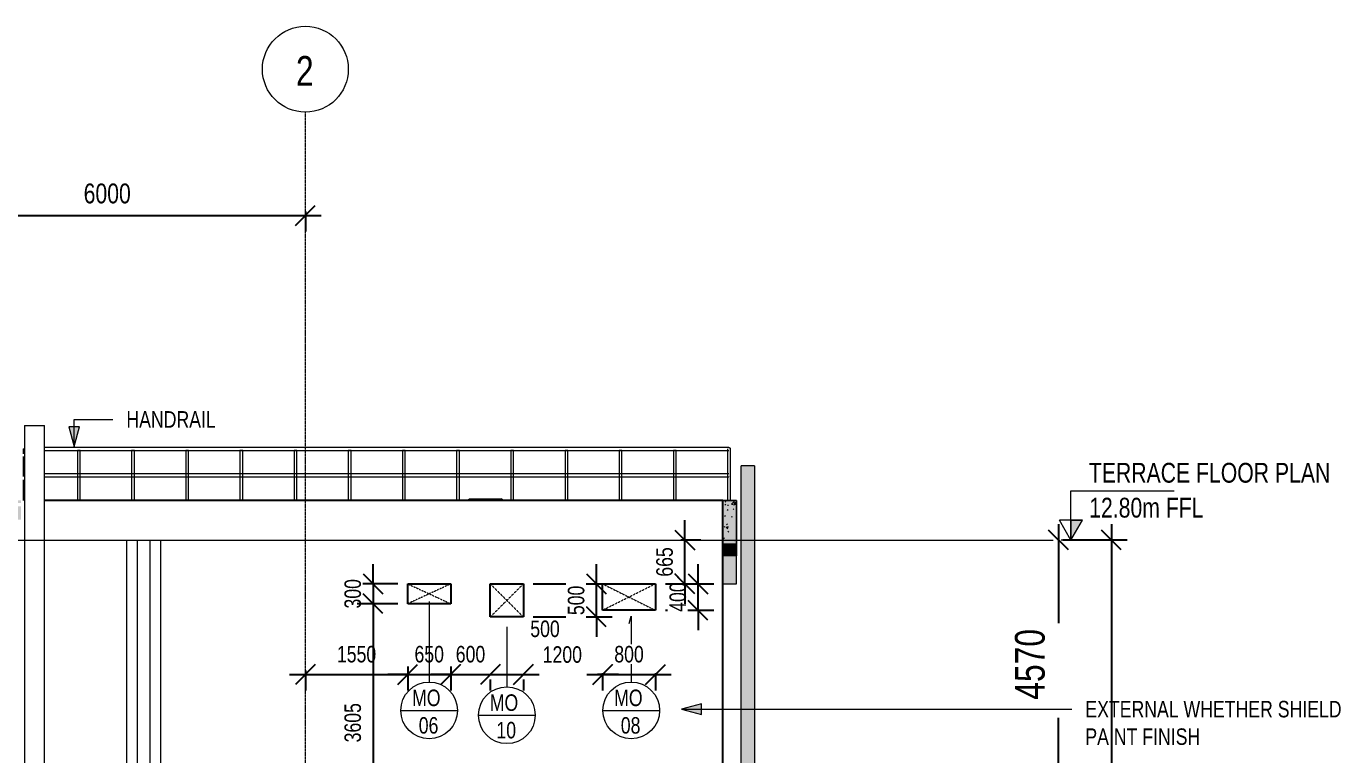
# Model space of a CAD drawing. Header units: millimetres. Extents: x -29259 to 87313, y -139821 to 46728.
# Drawn here: x 4833 to 24733, y -108165 to -97133 of the extents above; entities that cross this region are included whole.
import ezdxf

# ---------------------------------------------------------------- set-up
doc = ezdxf.new("R2010")
doc.units = ezdxf.units.MM
for name, pattern in [('Centre', [31.75, 6.35, -4.7625, 15.875, -4.7625]), ('Dash', [6.35, 3.175, -3.175]), ('Grid Line', [22.225, 12.7, -3.175, 3.175, -3.175])]:
    doc.linetypes.add(name, pattern=pattern)
for name, color, linetype, lineweight in [('A-ANNO-DIMS', 211, 'Continuous', 9), ('A-FLOR', 192, 'Continuous', 9), ('A-FLOR-HRAL', 11, 'Continuous', 9), ('A-FLOR-LEVL', 51, 'Continuous', 9), ('A-GLAZ', 151, 'Continuous', 9), ('A-GLAZ-HDLN', 1, 'Dash', 18), ('A-GLAZ-IDEN', 152, 'Continuous', 9), ('A-WALL', 113, 'Continuous', 18), ('A-WALL-PATT', 111, 'Continuous', 18), ('G-ANNO-TEXT', 231, 'Continuous', 9), ('P-PIPE', 3, 'Continuous', 9), ('S-BEAM', 12, 'Continuous', 9), ('S-COLS', 52, 'Continuous', 18), ('S-GRID', 8, 'Continuous', 9), ('S-GRID-IDEN', 1, 'Continuous', 9)]:
    doc.layers.add(name, color=color, linetype=linetype, lineweight=lineweight)
doc.styles.add('Century Gothic', font='GOTHIC.TTF', dxfattribs={"width": 0.8, "height": 450})
doc.styles.add('Century Gothic_1', font='GOTHIC.TTF', dxfattribs={"width": 0.8, "height": 250})
doc.styles.add('Century Gothic_2', font='GOTHIC.TTF', dxfattribs={"width": 0.8, "height": 300})
doc.dimstyles.new('Diagonal_-_2_5mm_Century_Gothic', dxfattribs={"dimscale": 304.8, "dimtxt": 261.042067, "dimasz": 0.984252, "dimexe": 0.787402, "dimexo": 0.492126, "dimgap": 0.574147, "dimtad": 1, "dimdec": 0, "dimzin": 0, "dimdsep": 46, "dimtxsty": 'Century Gothic_1', "dimblk1": 'OBLIQUE', "dimblk2": 'OBLIQUE', "dimsah": 1, "dimcen": 0.09, "dimdle": 0.787402, "dimazin": 0, "dimtfac": 1, "dimtdec": 4, "dimtix": 1, "dimtmove": 0, "dimatfit": 3, "dimfxl": 1, "dimtvp": 1, "dimtfill": 1, "dimtolj": 1, "dimtzin": 0, "dimarcsym": 2})
doc.dimstyles.new('Diagonal_-_2_5mm_Century_Gothic_2', dxfattribs={"dimscale": 304.8, "dimtxt": 261.042067, "dimasz": 0.984252, "dimexe": 0.787402, "dimexo": 0.492126, "dimgap": 0.574147, "dimtad": 1, "dimdec": 0, "dimzin": 0, "dimdsep": 46, "dimtxsty": 'Century Gothic_1', "dimblk1": 'OBLIQUE', "dimblk2": 'OBLIQUE', "dimsah": 1, "dimcen": 0.09, "dimdle": 0.787402, "dimazin": 0, "dimtfac": 1, "dimtdec": 4, "dimtix": 1, "dimtmove": 2, "dimatfit": 3, "dimfxl": 1, "dimtvp": 1, "dimtfill": 1, "dimtolj": 1, "dimtzin": 0, "dimarcsym": 2})
doc.dimstyles.new('Diagonal_-_3mm_Century_Gothic', dxfattribs={"dimscale": 304.8, "dimtxt": 313.250481, "dimasz": 0.984252, "dimexe": 0.787402, "dimexo": 0.492126, "dimgap": 0.574147, "dimtad": 1, "dimdec": 0, "dimzin": 0, "dimdsep": 46, "dimtxsty": 'Century Gothic_2', "dimblk1": 'OBLIQUE', "dimblk2": 'OBLIQUE', "dimsah": 1, "dimcen": 0.09, "dimdle": 0.787402, "dimazin": 0, "dimtfac": 1, "dimtdec": 4, "dimtix": 1, "dimtmove": 0, "dimatfit": 3, "dimfxl": 1, "dimtvp": 1, "dimtfill": 1, "dimtolj": 1, "dimtzin": 0, "dimarcsym": 2})
doc.dimstyles.new('Diagonal_-_3mm_Century_Gothic_1', dxfattribs={"dimscale": 304.8, "dimtxt": 313.250481, "dimasz": 0.984252, "dimexe": 0.787402, "dimexo": 0.492126, "dimgap": 0.574147, "dimtad": 1, "dimdec": 0, "dimzin": 0, "dimdsep": 46, "dimtxsty": 'Century Gothic', "dimblk1": 'OBLIQUE', "dimblk2": 'OBLIQUE', "dimsah": 1, "dimcen": 0.09, "dimdle": 0.787402, "dimazin": 0, "dimtfac": 1, "dimtdec": 4, "dimtix": 1, "dimtmove": 1, "dimatfit": 3, "dimfxl": 1, "dimtvp": 1, "dimtfill": 1, "dimtolj": 1, "dimtzin": 0, "dimarcsym": 2})
pattern_1 = [(50, (12268.65, 1200), (364.368, -31.878), [38.1, -419.1]), (355, (12268.65, 1200), (-70.486, 382.113), [30.48, -335.28]), (100.451, (12299, 1197.34), (293.885, 350.233), [32.38, -356.18]), (46.184, (12268.65, 1301.6), (542.158, -84.086), [57.15, -628.65]), (96.636, (12313.8, 1294.6), (474.805, 494.855), [48.57, -534.27]), (351.184, (12268.65, 1301.6), (474.81, 494.85), [45.72, -502.92]), (21, (12319.44, 1276.2), (303.2285, -204.5305), [38.1, -419.1]), (326, (12319.44, 1276.2), (123.604, 368.376), [30.48, -335.28]), (71.451, (12344.7, 1259.16), (426.834, 163.843), [32.38, -356.18]), (37.5, (12268.65, 1200), (6.1766, 169.1102), [16.764, -314.452, 16.764, -323.596, -336.55]), (37.5, (12268.65, 1200), (6.1766, 169.1102), [-671.576, 16.764, -319.786]), (7.5, (12268.65, 1200), (133.6389, 200.3615), [16.764, -177.292, 16.764, -306.832, -128.27]), (7.5, (12268.65, 1200), (133.6389, 200.3615), [-517.652, 16.764, -111.506]), (327.5, (12155.36, 1200), (271.1818, -11.4584), [16.764, -110.236, 16.764, -379.476, -525.78]), (327.5, (12155.36, 1200), (271.1818, -11.4584), [-523.24, 16.764, -509.016]), (317.5, (12104.56, 1200), (296.2585, 50.853), [16.764, -148.336, 16.764, -246.38, -373.38]), (317.5, (12104.56, 1200), (296.2585, 50.853), [-428.244, 16.764, -356.616])]

# ---------------------------------------------------------------- blocks, each defined once
blk = doc.blocks.new('Structural Columns 7 - Structural Columns 2-1335564-EAST FACADE')
at = {"layer": 'S-COLS', "color": 250, "lineweight": 9}
for p, q in [((13451, 13400), (13485, 13425)), ((13485, 13425), (13788, 13425)), ((13788, 13425), (13963, 13425)), ((13788, 13425), (13797, 13400)), ((13997, 13400), (13963, 13425))]:
    blk.add_line(p, q, dxfattribs=at)
blk = doc.blocks.new('Roaster Building_ST_RVT2022_detached_rvt-1-EAST FACADE')
at = {"layer": 'A-WALL-PATT'}
h = blk.add_hatch(dxfattribs=at)
h.set_pattern_fill('FP_2', color=9, style=0, pattern_type=2)
h.set_pattern_definition(pattern_1)
h.paths.add_polyline_path([(17318, 12735), (17325, 12735), (17325, 13400), (17318, 13399), (17318, 13301)])
h = blk.add_hatch(dxfattribs=at)
h.set_pattern_fill('FP_2', color=9, style=0, pattern_type=2)
h.set_pattern_definition(pattern_1)
h.paths.add_polyline_path([(17525, 12735), (17525, 13400), (17325, 13400), (17325, 12735)])
at = {"layer": 'A-FLOR', "color": 250}
for p, q in [((17318, 12735), (17525, 12735)), ((17525, 12560), (17318, 12560)), ((17525, 12735), (17525, 12560))]:
    blk.add_line(p, q, dxfattribs=at)
at = {"layer": 'A-WALL', "color": 250, "lineweight": 9}
for p, q in [((17325, 13400), (17318, 13400)), ((17325, 13400), (17525, 13400)), ((17525, 13400), (17525, 12735)), ((17318, 12735), (17325, 12735)), ((17525, 12735), (17325, 12735))]:
    blk.add_line(p, q, dxfattribs=at)
at = {"layer": 'S-BEAM', "color": 250}
for p, q in [((17525, 12560), (17318, 12560)), ((17525, 12135), (17525, 12560)), ((17318, 12135), (17525, 12135))]:
    blk.add_line(p, q, dxfattribs=at)
at = {"layer": 'S-COLS', "color": 250, "lineweight": 9}
blk.add_blockref('Structural Columns 7 - Structural Columns 2-1335564-EAST FACADE', (0, 0), dxfattribs=at)
blk = doc.blocks.new('RHS-Rectangular Hollow Section-Column - 804093-EAST FACADE')
at = {"layer": 'S-COLS', "color": 250, "lineweight": 9}
for p, q in [((6749.2, 14535), (6749.2, -350)), ((6749.2, 14535), (6761.2, 14535)), ((6761.2, 14535), (7037.2, 14535)), ((7037.2, 14535), (7049.2, 14535)), ((7049.2, 0), (7049.2, 14535))]:
    blk.add_line(p, q, dxfattribs=at)
blk = doc.blocks.new('Roaster Building_ST_RVT2022 _SST__rvt-1-EAST FACADE')
at = {"layer": 'A-FLOR', "lineweight": 5}
blk.add_hatch(color=10, dxfattribs=at).paths.add_polyline_path([(17525, 12560), (17525, 12735), (17318, 12735), (17318, 12560)])
at = {"layer": 'A-WALL', "lineweight": 5}
h = blk.add_hatch(color=10, dxfattribs=at)
h.paths.add_polyline_path([(17318, 12735), (17325, 12735), (17325, 13400), (17318, 13399), (17318, 13301)])
h.paths.add_polyline_path([(5545, 13010), (5545, 13310), (5496, 13310), (5496, 13010), (5503, 13010)])
h.paths.add_polyline_path([(5769, 13110), (6696, 13110), (6696, 13310), (5551, 13310), (5551, 13110), (5636, 13110)])
h.paths.add_polyline_path([(5496, 13360), (5545, 13360), (5545, 13400), (5496, 13400), (5496, 13395)])
h.paths.add_polyline_path([(6565, 13360), (6696, 13360), (6696, 13400), (5551, 13400), (5551, 13360), (6034, 13360)])
blk.add_hatch(color=10, dxfattribs=at).paths.add_polyline_path([(17525, 12735), (17525, 13400), (17325, 13400), (17325, 12735)])
at = {"layer": 'S-BEAM', "lineweight": 5}
blk.add_hatch(color=10, dxfattribs=at).paths.add_polyline_path([(17525, 12135), (17525, 12560), (17318, 12560), (17318, 12135)])
at = {"layer": 'A-FLOR', "color": 254, "lineweight": 18}
for p, q in [((17318, 12735), (17525, 12735)), ((17525, 12560), (17318, 12560)), ((17525, 12735), (17525, 12560))]:
    blk.add_line(p, q, dxfattribs=at)
at = {"layer": 'A-WALL', "color": 254}
for p, q in [((17325, 13400), (17318, 13400)), ((17325, 13400), (17525, 13400)), ((17525, 13400), (17525, 12735)), ((17318, 12735), (17325, 12735)), ((17525, 12735), (17325, 12735))]:
    blk.add_line(p, q, dxfattribs=at)
at = {"layer": 'S-BEAM', "color": 254, "lineweight": 18}
for p, q in [((17525, 12560), (17318, 12560)), ((17525, 12135), (17525, 12560)), ((17318, 12135), (17525, 12135))]:
    blk.add_line(p, q, dxfattribs=at)
at = {"layer": 'S-COLS', "color": 250, "lineweight": 9}
blk.add_blockref('RHS-Rectangular Hollow Section-Column - 804093-EAST FACADE', (0, 0), dxfattribs=at)
blk = doc.blocks.new('MECH CUTOUT - MECH WALL CUTOUT SIZE 650X 300-889260-EAST FACADE')
at = {"layer": 'A-GLAZ-HDLN'}
for p, q in [((12550, 12135), (13200, 11835)), ((13200, 12135), (12550, 11835))]:
    blk.add_line(p, q, dxfattribs=at)
blk = doc.blocks.new('Railing - 42_4-V9-EAST FACADE')
at = {"layer": 'A-FLOR-HRAL'}
for p, q in [((7549, 14158), (7549, 13400)), ((7570, 14158), (7549, 14158)), ((7591, 14158), (7570, 14158)), ((7591, 13400), (7591, 14158))]:
    blk.add_line(p, q, dxfattribs=at)
blk = doc.blocks.new('Railing - Dia 42_4mm-V10-EAST FACADE')
at = {"layer": 'A-FLOR-HRAL'}
for p, q in [((17391, 14179), (17391, 13400)), ((17434, 13400), (17434, 14179))]:
    blk.add_line(p, q, dxfattribs=at)
blk = doc.blocks.new('Railing - Dia 42_4mm-V11-EAST FACADE')
at = {"layer": 'A-FLOR-HRAL'}
for p, q in [((6729, 14179), (6729, 14105)), ((6729, 14179), (6749, 14179)), ((6729, 14065), (6729, 13760)), ((6729, 13710), (6729, 13400))]:
    blk.add_line(p, q, dxfattribs=at)
blk = doc.blocks.new('Railing - Railing-906723-EAST FACADE')
at = {"layer": 'A-FLOR-HRAL'}
for p, q in [((17412, 13800), (7049, 13800)), ((7049, 13758), (17412, 13758))]:
    blk.add_line(p, q, dxfattribs=at)
for points, knots in [([(17427, 13794), (17428, 13793), (17428, 13793), (17430, 13791), (17431, 13789), (17432, 13787), (17433, 13783), (17434, 13781), (17434, 13779)], [0.75, 0.75, 0.75, 0.75, 0.7708333, 0.7916667, 0.8333333, 0.875, 0.9166667, 1, 1, 1, 1]), ([(17434, 13779), (17434, 13777), (17433, 13774), (17432, 13771), (17431, 13768), (17430, 13766), (17428, 13765), (17428, 13764), (17427, 13764)], [0, 0, 0, 0, 0.0833333, 0.125, 0.1666667, 0.2083333, 0.2291667, 0.25, 0.25, 0.25, 0.25])]:
    blk.add_open_spline(points, degree=3, knots=knots, dxfattribs=at)
for name, p in [('Railing - Dia 42_4mm-V11-EAST FACADE', (0, 0)), ('Railing - 42_4-V9-EAST FACADE', (0, 0)), ('Railing - 42_4-V9-EAST FACADE', (820, 0)), ('Railing - 42_4-V9-EAST FACADE', (1640, 0)), ('Railing - 42_4-V9-EAST FACADE', (2461, 0)), ('Railing - 42_4-V9-EAST FACADE', (3281, 0)), ('Railing - 42_4-V9-EAST FACADE', (4101, 0)), ('Railing - 42_4-V9-EAST FACADE', (4921, 0)), ('Railing - 42_4-V9-EAST FACADE', (5741, 0)), ('Railing - 42_4-V9-EAST FACADE', (6561, 0)), ('Railing - 42_4-V9-EAST FACADE', (7382, 0)), ('Railing - 42_4-V9-EAST FACADE', (8202, 0)), ('Railing - 42_4-V9-EAST FACADE', (9022, 0)), ('Railing - Dia 42_4mm-V10-EAST FACADE', (0, 0))]:
    blk.add_blockref(name, p)
blk = doc.blocks.new('Top Rail Type - Top Rail_Internal_-907092-EAST FACADE')
at = {"layer": 'A-FLOR-HRAL'}
for p, q in [((17412, 14200), (7049, 14200)), ((7049, 14158), (17412, 14158))]:
    blk.add_line(p, q, dxfattribs=at)
for points, knots in [([(17412, 14200), (17413, 14200), (17414, 14200), (17415, 14200), (17417, 14200), (17418, 14199), (17419, 14199), (17421, 14198), (17422, 14198), (17423, 14197), (17424, 14196), (17426, 14195), (17427, 14194), (17428, 14193), (17430, 14191), (17431, 14189), (17432, 14187), (17433, 14183), (17434, 14181), (17434, 14179)], [0.5, 0.5, 0.5, 0.5, 0.5208333, 0.5416667, 0.5625, 0.5833333, 0.6041667, 0.625, 0.6458333, 0.6666667, 0.6875, 0.7083333, 0.75, 0.7708333, 0.7916667, 0.8333333, 0.875, 0.9166667, 1, 1, 1, 1]), ([(17434, 14179), (17434, 14177), (17433, 14174), (17432, 14171), (17431, 14168), (17430, 14166), (17428, 14165), (17428, 14164), (17427, 14164)], [0, 0, 0, 0, 0.0833333, 0.125, 0.1666667, 0.2083333, 0.2291667, 0.25, 0.25, 0.25, 0.25])]:
    blk.add_open_spline(points, degree=3, knots=knots, dxfattribs=at)
blk = doc.blocks.new('MECH CUTOUT - MECH WALL CUTOUT SIZE 800X 400-1001944-EAST FACADE')
at = {"layer": 'A-GLAZ-HDLN'}
for p, q in [((15500, 12135), (16300, 11735)), ((16300, 12135), (15500, 11735))]:
    blk.add_line(p, q, dxfattribs=at)
blk = doc.blocks.new('MECH CUTOUT - M 010-1002430-EAST FACADE')
at = {"layer": 'A-GLAZ-HDLN'}
for p, q in [((13800, 12135), (14300, 11635)), ((14300, 12135), (13800, 11635))]:
    blk.add_line(p, q, dxfattribs=at)
blk = doc.blocks.new('Grid - M_Grid Head - Circle-24584-EAST FACADE')
at = {"layer": 'S-GRID-IDEN'}
blk.add_circle((0, 19594), 650, dxfattribs=at)
blk = doc.blocks.new('Level - M_Level Head - Circle 3-912024-EAST FACADE')
at = {"layer": 'A-FLOR-LEVL'}
blk.add_hatch(color=256, dxfattribs=at).paths.add_polyline_path([(22590, 300), (22763, 300), (22590, 0)])
for p, q in [((22590, 747), (24152, 747)), ((22590, 300), (22590, 747)), ((22590, 0), (22417, 300)), ((22590, 300), (22417, 300)), ((22590, 0), (22763, 300)), ((22590, 300), (22763, 300)), ((22590, 0), (22590, 300)), ((22590, 300), (22590, 0)), ((22590, 0), (22763, 300)), ((22763, 300), (22590, 300)), ((22590, 0), (22440, 0)), ((22590, 0), (22740, 0))]:
    blk.add_line(p, q, dxfattribs=at)
blk = doc.blocks.new('_Oblique')
at = {"color": 0, "linetype": 'ByBlock', "lineweight": -2}
blk.add_line((-0.5, -0.5), (0.5, 0.5), dxfattribs=at)
blk = doc.blocks.new('*D1186')
at = {"layer": 'A-ANNO-DIMS', "color": 0, "lineweight": -2, "transparency": 16777216}
for p, q in [((2818, -99999), (9298, -99999)), ((3058, -99937), (3058, -100239)), ((9058, -99937), (9058, -100239))]:
    blk.add_line(p, q, dxfattribs=at)
at = {"layer": 'Defpoints', "color": 0, "transparency": 16777216}
for p in [(3058, -99787), (9058, -99787), (9058, -99999)]:
    blk.add_point(p, dxfattribs=at)
at = {"layer": 'A-ANNO-DIMS', "color": 0, "lineweight": -2, "transparency": 16777216, "xscale": 299.9999999999999, "yscale": 299.9999999999999, "zscale": 299.9999999999999, "rotation": 180}
blk.add_blockref('_Oblique', (3058, -99999), dxfattribs=at)
at = {"layer": 'A-ANNO-DIMS', "color": 0, "lineweight": -2, "transparency": 16777216, "xscale": 299.9999999999999, "yscale": 299.9999999999999, "zscale": 299.9999999999999}
blk.add_blockref('_Oblique', (9058, -99999), dxfattribs=at)
at = {"layer": 'A-ANNO-DIMS', "color": 0, "transparency": 16777216, "insert": (6058, -99667), "char_height": 300, "width": 883.07, "attachment_point": 5, "style": 'Century Gothic_2', "bg_fill": 3, "box_fill_scale": 1.1, "bg_fill_color": 256, "bg_fill_true_color": 13158600, "bg_fill_transparency": 0}
blk.add_mtext('\\A1;6000', dxfattribs=at)
blk = doc.blocks.new('*D1187')
at = {"layer": 'A-ANNO-DIMS', "color": 0, "lineweight": -2, "transparency": 16777216}
for p, q in [((20461, -104673), (20461, -106174)), ((20528, -104913), (20701, -104913)), ((20461, -109723), (20461, -107606)), ((20528, -109483), (20701, -109483))]:
    blk.add_line(p, q, dxfattribs=at)
at = {"layer": 'Defpoints', "color": 0, "transparency": 16777216}
for p in [(20378, -104913), (20378, -109483), (20461, -109483)]:
    blk.add_point(p, dxfattribs=at)
at = {"layer": 'A-ANNO-DIMS', "color": 0, "lineweight": -2, "transparency": 16777216, "xscale": 299.9999999999999, "yscale": 299.9999999999999, "zscale": 299.9999999999999}
for p, rotation in [((20461, -104913), 90), ((20461, -109483), 270)]:
    blk.add_blockref('_Oblique', p, dxfattribs=dict(at, rotation=rotation))
at = {"layer": 'A-ANNO-DIMS', "color": 0, "transparency": 16777216, "insert": (19801, -107332), "char_height": 450, "width": 883.07, "attachment_point": 1, "rotation": 90, "line_spacing_factor": 0.984502, "style": 'Century Gothic', "bg_fill": 3, "box_fill_scale": 1.1, "bg_fill_color": 256, "bg_fill_true_color": 13158600, "bg_fill_transparency": 0}
blk.add_mtext('\\A1;4570', dxfattribs=at)
blk = doc.blocks.new('*D1190')
at = {"layer": 'A-ANNO-DIMS', "color": 0, "lineweight": -2, "transparency": 16777216}
for p, q in [((21261, -104673), (21261, -117953)), ((20528, -104913), (21501, -104913)), ((20528, -117713), (21501, -117713))]:
    blk.add_line(p, q, dxfattribs=at)
at = {"layer": 'Defpoints', "color": 0, "transparency": 16777216}
for p in [(20378, -104913), (20378, -117713), (21261, -117713)]:
    blk.add_point(p, dxfattribs=at)
at = {"layer": 'A-ANNO-DIMS', "color": 0, "lineweight": -2, "transparency": 16777216, "xscale": 299.9999999999999, "yscale": 299.9999999999999, "zscale": 299.9999999999999}
for p, rotation in [((21261, -104913), 90), ((21261, -117713), 270)]:
    blk.add_blockref('_Oblique', p, dxfattribs=dict(at, rotation=rotation))
at = {"layer": 'A-ANNO-DIMS', "color": 0, "transparency": 16777216, "insert": (20928, -111313), "char_height": 300, "width": 1103.84, "attachment_point": 5, "rotation": 90, "style": 'Century Gothic_2', "bg_fill": 3, "box_fill_scale": 1.1, "bg_fill_color": 256, "bg_fill_true_color": 13158600, "bg_fill_transparency": 0}
blk.add_mtext('\\A1;12800', dxfattribs=at)
blk = doc.blocks.new('*D1194')
at = {"layer": 'A-ANNO-DIMS', "color": 0, "lineweight": -2, "transparency": 16777216}
for p, q in [((10608, -106828), (10608, -107191)), ((8818, -106951), (10848, -106951)), ((9058, -106888), (9058, -107191))]:
    blk.add_line(p, q, dxfattribs=at)
at = {"layer": 'Defpoints', "color": 0, "transparency": 16777216}
for p in [(9058, -106738), (10608, -106678), (10608, -106951)]:
    blk.add_point(p, dxfattribs=at)
at = {"layer": 'A-ANNO-DIMS', "color": 0, "lineweight": -2, "transparency": 16777216, "xscale": 299.9999999999999, "yscale": 299.9999999999999, "zscale": 299.9999999999999, "rotation": 180}
blk.add_blockref('_Oblique', (9058, -106951), dxfattribs=at)
at = {"layer": 'A-ANNO-DIMS', "color": 0, "lineweight": -2, "transparency": 16777216, "xscale": 299.9999999999999, "yscale": 299.9999999999999, "zscale": 299.9999999999999}
blk.add_blockref('_Oblique', (10608, -106951), dxfattribs=at)
at = {"layer": 'A-ANNO-DIMS', "color": 0, "transparency": 16777216, "insert": (9833, -106644), "char_height": 250, "width": 735.89, "attachment_point": 5, "style": 'Century Gothic_1', "bg_fill": 3, "box_fill_scale": 1.1, "bg_fill_color": 256, "bg_fill_true_color": 13158600, "bg_fill_transparency": 0}
blk.add_mtext('\\A1;1550', dxfattribs=at)
blk = doc.blocks.new('*D1195')
at = {"layer": 'A-ANNO-DIMS', "color": 0, "lineweight": -2, "transparency": 16777216}
for p, q in [((10608, -106828), (10608, -107191)), ((11258, -106828), (11258, -107191)), ((10608, -106951), (10308, -106951)), ((10608, -106951), (11258, -106951)), ((11258, -106951), (11558, -106951))]:
    blk.add_line(p, q, dxfattribs=at)
at = {"layer": 'Defpoints', "color": 0, "transparency": 16777216}
blk.add_point((11258, -106951), dxfattribs=at)
at = {"layer": 'A-ANNO-DIMS', "color": 0, "lineweight": -2, "transparency": 16777216, "xscale": 299.9999999999999, "yscale": 299.9999999999999, "zscale": 299.9999999999999}
blk.add_blockref('_Oblique', (10608, -106951), dxfattribs=at)
at = {"layer": 'A-ANNO-DIMS', "color": 0, "lineweight": -2, "transparency": 16777216, "xscale": 299.9999999999999, "yscale": 299.9999999999999, "zscale": 299.9999999999999, "rotation": 180}
blk.add_blockref('_Oblique', (11258, -106951), dxfattribs=at)
at = {"layer": 'A-ANNO-DIMS', "color": 0, "transparency": 16777216, "insert": (10933, -106644), "char_height": 250, "width": 551.92, "attachment_point": 5, "style": 'Century Gothic_1', "bg_fill": 3, "box_fill_scale": 1.1, "bg_fill_color": 256, "bg_fill_true_color": 13158600, "bg_fill_transparency": 0}
blk.add_mtext('\\A1;650', dxfattribs=at)
at = {"layer": 'Defpoints', "color": 0, "transparency": 16777216}
for p in [(10608, -106678), (11258, -106678)]:
    blk.add_point(p, dxfattribs=at)
blk = doc.blocks.new('*D1196')
at = {"layer": 'A-ANNO-DIMS', "color": 0, "lineweight": -2, "transparency": 16777216}
for p, q in [((10082, -105578), (10082, -105278)), ((10458, -105578), (9842, -105578)), ((10082, -105578), (10082, -105878)), ((10458, -105878), (9842, -105878)), ((10082, -105878), (10082, -106178))]:
    blk.add_line(p, q, dxfattribs=at)
at = {"layer": 'Defpoints', "color": 0, "transparency": 16777216}
for p in [(10608, -105578), (10082, -105878), (10608, -105878)]:
    blk.add_point(p, dxfattribs=at)
at = {"layer": 'A-ANNO-DIMS', "color": 0, "lineweight": -2, "transparency": 16777216, "xscale": 299.9999999999999, "yscale": 299.9999999999999, "zscale": 299.9999999999999}
for p, rotation in [((10082, -105578), 270), ((10082, -105878), 90)]:
    blk.add_blockref('_Oblique', p, dxfattribs=dict(at, rotation=rotation))
at = {"layer": 'A-ANNO-DIMS', "color": 0, "transparency": 16777216, "insert": (9776, -105728), "char_height": 250, "width": 551.92, "attachment_point": 5, "rotation": 90, "style": 'Century Gothic_1', "bg_fill": 3, "box_fill_scale": 1.1, "bg_fill_color": 256, "bg_fill_true_color": 13158600, "bg_fill_transparency": 0}
blk.add_mtext('\\A1;300', dxfattribs=at)
blk = doc.blocks.new('*D1197')
at = {"layer": 'A-ANNO-DIMS', "color": 0, "lineweight": -2, "transparency": 16777216}
for p, q in [((10082, -105638), (10082, -109723)), ((10458, -105878), (9842, -105878)), ((10144, -109483), (9842, -109483))]:
    blk.add_line(p, q, dxfattribs=at)
at = {"layer": 'Defpoints', "color": 0, "transparency": 16777216}
for p in [(10608, -105878), (10082, -109483), (10294, -109483)]:
    blk.add_point(p, dxfattribs=at)
at = {"layer": 'A-ANNO-DIMS', "color": 0, "lineweight": -2, "transparency": 16777216, "xscale": 299.9999999999999, "yscale": 299.9999999999999, "zscale": 299.9999999999999}
for p, rotation in [((10082, -105878), 90), ((10082, -109483), 270)]:
    blk.add_blockref('_Oblique', p, dxfattribs=dict(at, rotation=rotation))
at = {"layer": 'A-ANNO-DIMS', "color": 0, "transparency": 16777216, "insert": (9776, -107681), "char_height": 250, "width": 735.89, "attachment_point": 5, "rotation": 90, "style": 'Century Gothic_1', "bg_fill": 3, "box_fill_scale": 1.1, "bg_fill_color": 256, "bg_fill_true_color": 13158600, "bg_fill_transparency": 0}
blk.add_mtext('\\A1;3605', dxfattribs=at)
blk = doc.blocks.new('LTTS_A1_WINDOW TAG - LTTS_A1_WINDOW TAG-803410-EAST FACADE')
at = {"layer": 'A-GLAZ-IDEN'}
blk.add_line((15352, 8665), (16212, 8665), dxfattribs=at)
blk.add_circle((15782, 8665), 430, dxfattribs=at)
blk = doc.blocks.new('*D1147')
at = {"layer": 'A-ANNO-DIMS', "color": 0, "lineweight": -2, "transparency": 16777216}
for p, q in [((15003, -105578), (15003, -105278)), ((14508, -105578), (15243, -105578)), ((15003, -105978), (15003, -105578)), ((14508, -105978), (15243, -105978)), ((15003, -105978), (15003, -106278))]:
    blk.add_line(p, q, dxfattribs=at)
at = {"layer": 'Defpoints', "color": 0, "transparency": 16777216}
for p in [(14358, -105578), (15003, -105578), (14358, -105978)]:
    blk.add_point(p, dxfattribs=at)
at = {"layer": 'A-ANNO-DIMS', "color": 0, "lineweight": -2, "transparency": 16777216, "xscale": 299.9999999999999, "yscale": 299.9999999999999, "zscale": 299.9999999999999}
for p, rotation in [((15003, -105578), 270), ((15003, -105978), 90)]:
    blk.add_blockref('_Oblique', p, dxfattribs=dict(at, rotation=rotation))
at = {"layer": 'A-ANNO-DIMS', "color": 0, "transparency": 16777216, "insert": (14697, -105778), "char_height": 250, "width": 551.92, "attachment_point": 5, "rotation": 90, "style": 'Century Gothic_1', "bg_fill": 3, "box_fill_scale": 1.1, "bg_fill_color": 256, "bg_fill_true_color": 13158600, "bg_fill_transparency": 0}
blk.add_mtext('\\A1;400', dxfattribs=at)
blk = doc.blocks.new('*D1148')
at = {"layer": 'A-ANNO-DIMS', "color": 0, "lineweight": -2, "transparency": 16777216}
for p, q in [((14803, -104913), (14803, -104613)), ((14741, -104913), (15043, -104913)), ((14803, -105578), (14803, -104913)), ((14508, -105578), (15043, -105578)), ((14803, -105578), (14803, -105878))]:
    blk.add_line(p, q, dxfattribs=at)
at = {"layer": 'Defpoints', "color": 0, "transparency": 16777216}
blk.add_point((14803, -104913), dxfattribs=at)
at = {"layer": 'A-ANNO-DIMS', "color": 0, "lineweight": -2, "transparency": 16777216, "xscale": 299.9999999999999, "yscale": 299.9999999999999, "zscale": 299.9999999999999}
for p, rotation in [((14803, -104913), 270), ((14803, -105578), 90)]:
    blk.add_blockref('_Oblique', p, dxfattribs=dict(at, rotation=rotation))
at = {"layer": 'A-ANNO-DIMS', "color": 0, "transparency": 16777216, "insert": (14497, -105246), "char_height": 250, "width": 551.92, "attachment_point": 5, "rotation": 90, "style": 'Century Gothic_1', "bg_fill": 3, "box_fill_scale": 1.1, "bg_fill_color": 256, "bg_fill_true_color": 13158600, "bg_fill_transparency": 0}
blk.add_mtext('\\A1;665', dxfattribs=at)
at = {"layer": 'Defpoints', "color": 0, "transparency": 16777216}
for p in [(14591, -104913), (14358, -105578)]:
    blk.add_point(p, dxfattribs=at)
blk = doc.blocks.new('*D1149')
at = {"layer": 'A-ANNO-DIMS', "color": 0, "lineweight": -2, "transparency": 16777216}
for p, q in [((13318, -106951), (14598, -106951)), ((13558, -106928), (13558, -107191)), ((14358, -106928), (14358, -107191))]:
    blk.add_line(p, q, dxfattribs=at)
at = {"layer": 'Defpoints', "color": 0, "transparency": 16777216}
blk.add_point((14358, -106951), dxfattribs=at)
at = {"layer": 'A-ANNO-DIMS', "color": 0, "lineweight": -2, "transparency": 16777216, "xscale": 299.9999999999999, "yscale": 299.9999999999999, "zscale": 299.9999999999999, "rotation": 180}
blk.add_blockref('_Oblique', (13558, -106951), dxfattribs=at)
at = {"layer": 'A-ANNO-DIMS', "color": 0, "lineweight": -2, "transparency": 16777216, "xscale": 299.9999999999999, "yscale": 299.9999999999999, "zscale": 299.9999999999999}
blk.add_blockref('_Oblique', (14358, -106951), dxfattribs=at)
at = {"layer": 'A-ANNO-DIMS', "color": 0, "transparency": 16777216, "insert": (13958, -106644), "char_height": 250, "width": 551.92, "attachment_point": 5, "style": 'Century Gothic_1', "bg_fill": 3, "box_fill_scale": 1.1, "bg_fill_color": 256, "bg_fill_true_color": 13158600, "bg_fill_transparency": 0}
blk.add_mtext('\\A1;800', dxfattribs=at)
at = {"layer": 'Defpoints', "color": 0, "transparency": 16777216}
for p in [(13558, -106778), (14358, -106778)]:
    blk.add_point(p, dxfattribs=at)
blk = doc.blocks.new('*D1150')
at = {"layer": 'A-ANNO-DIMS', "color": 0, "lineweight": -2, "transparency": 16777216}
for p, q in [((11258, -106828), (11258, -107191)), ((11258, -106951), (10958, -106951)), ((11258, -106951), (11858, -106951)), ((11858, -106951), (12158, -106951)), ((11858, -107028), (11858, -107191))]:
    blk.add_line(p, q, dxfattribs=at)
at = {"layer": 'Defpoints', "color": 0, "transparency": 16777216}
blk.add_point((11858, -106951), dxfattribs=at)
at = {"layer": 'A-ANNO-DIMS', "color": 0, "lineweight": -2, "transparency": 16777216, "xscale": 299.9999999999999, "yscale": 299.9999999999999, "zscale": 299.9999999999999}
blk.add_blockref('_Oblique', (11258, -106951), dxfattribs=at)
at = {"layer": 'A-ANNO-DIMS', "color": 0, "lineweight": -2, "transparency": 16777216, "xscale": 299.9999999999999, "yscale": 299.9999999999999, "zscale": 299.9999999999999, "rotation": 180}
blk.add_blockref('_Oblique', (11858, -106951), dxfattribs=at)
at = {"layer": 'A-ANNO-DIMS', "color": 0, "transparency": 16777216, "insert": (11558, -106644), "char_height": 250, "width": 551.92, "attachment_point": 5, "style": 'Century Gothic_1', "bg_fill": 3, "box_fill_scale": 1.1, "bg_fill_color": 256, "bg_fill_true_color": 13158600, "bg_fill_transparency": 0}
blk.add_mtext('\\A1;600', dxfattribs=at)
at = {"layer": 'Defpoints', "color": 0, "transparency": 16777216}
for p in [(11258, -106678), (11858, -106878)]:
    blk.add_point(p, dxfattribs=at)
blk = doc.blocks.new('*D1151')
at = {"layer": 'A-ANNO-DIMS', "color": 0, "lineweight": -2, "transparency": 16777216}
for p, q in [((11618, -106951), (12598, -106951)), ((11858, -107028), (11858, -107191)), ((12358, -107028), (12358, -107191))]:
    blk.add_line(p, q, dxfattribs=at)
at = {"layer": 'Defpoints', "color": 0, "transparency": 16777216}
for p in [(11858, -106878), (12358, -106878), (12358, -106951)]:
    blk.add_point(p, dxfattribs=at)
at = {"layer": 'A-ANNO-DIMS', "color": 0, "lineweight": -2, "transparency": 16777216, "xscale": 299.9999999999999, "yscale": 299.9999999999999, "zscale": 299.9999999999999, "rotation": 180}
blk.add_blockref('_Oblique', (11858, -106951), dxfattribs=at)
at = {"layer": 'A-ANNO-DIMS', "color": 0, "lineweight": -2, "transparency": 16777216, "xscale": 299.9999999999999, "yscale": 299.9999999999999, "zscale": 299.9999999999999}
blk.add_blockref('_Oblique', (12358, -106951), dxfattribs=at)
at = {"layer": 'A-ANNO-DIMS', "color": 0, "transparency": 16777216, "insert": (12463, -106133), "char_height": 250, "width": 551.92, "attachment_point": 1, "line_spacing_factor": 0.984502, "style": 'Century Gothic_1', "bg_fill": 3, "box_fill_scale": 1.1, "bg_fill_color": 256, "bg_fill_true_color": 13158600, "bg_fill_transparency": 0}
blk.add_mtext('\\A1;500', dxfattribs=at)
blk = doc.blocks.new('*D1152')
at = {"layer": 'A-ANNO-DIMS', "color": 0, "lineweight": -2, "transparency": 16777216}
for p, q in [((12118, -106951), (12560, -106951)), ((12358, -107028), (12358, -107191)), ((13798, -106951), (13479, -106951)), ((13558, -106928), (13558, -107191))]:
    blk.add_line(p, q, dxfattribs=at)
at = {"layer": 'Defpoints', "color": 0, "transparency": 16777216}
for p in [(13558, -106778), (12358, -106878), (13558, -106951)]:
    blk.add_point(p, dxfattribs=at)
at = {"layer": 'A-ANNO-DIMS', "color": 0, "lineweight": -2, "transparency": 16777216, "xscale": 299.9999999999999, "yscale": 299.9999999999999, "zscale": 299.9999999999999, "rotation": 180}
blk.add_blockref('_Oblique', (12358, -106951), dxfattribs=at)
at = {"layer": 'A-ANNO-DIMS', "color": 0, "transparency": 16777216, "insert": (12651, -106523), "char_height": 250, "width": 735.89, "attachment_point": 1, "line_spacing_factor": 0.984502, "style": 'Century Gothic_1', "bg_fill": 3, "box_fill_scale": 1.1, "bg_fill_color": 256, "bg_fill_true_color": 13158600, "bg_fill_transparency": 0}
blk.add_mtext('\\A1;1200', dxfattribs=at)
at = {"layer": 'A-ANNO-DIMS', "color": 0, "lineweight": -2, "transparency": 16777216, "xscale": 299.9999999999999, "yscale": 299.9999999999999, "zscale": 299.9999999999999}
blk.add_blockref('_Oblique', (13558, -106951), dxfattribs=at)
blk = doc.blocks.new('*D1153')
at = {"layer": 'A-ANNO-DIMS', "color": 0, "lineweight": -2, "transparency": 16777216}
for p, q in [((13464, -105578), (13464, -105278)), ((12508, -105578), (13704, -105578)), ((13464, -106078), (13464, -105578)), ((12508, -106078), (13704, -106078)), ((13464, -106078), (13464, -106378))]:
    blk.add_line(p, q, dxfattribs=at)
at = {"layer": 'Defpoints', "color": 0, "transparency": 16777216}
for p in [(12358, -105578), (13464, -105578), (12358, -106078)]:
    blk.add_point(p, dxfattribs=at)
at = {"layer": 'A-ANNO-DIMS', "color": 0, "lineweight": -2, "transparency": 16777216, "xscale": 299.9999999999999, "yscale": 299.9999999999999, "zscale": 299.9999999999999}
for p, rotation in [((13464, -105578), 270), ((13464, -106078), 90)]:
    blk.add_blockref('_Oblique', p, dxfattribs=dict(at, rotation=rotation))
at = {"layer": 'A-ANNO-DIMS', "color": 0, "transparency": 16777216, "insert": (13158, -105828), "char_height": 250, "width": 551.92, "attachment_point": 5, "rotation": 90, "style": 'Century Gothic_1', "bg_fill": 3, "box_fill_scale": 1.1, "bg_fill_color": 256, "bg_fill_true_color": 13158600, "bg_fill_transparency": 0}
blk.add_mtext('\\A1;500', dxfattribs=at)

msp = doc.modelspace()

# ---------------------------------------------------------------- hatches: boundary and pattern name
at = {"layer": 'A-WALL', "lineweight": 5}
for points in [[(15858.1, -105748.4), (15858.1, -103788.4), (15658.1, -103788.4), (15658.1, -105748.4), (15767.9, -105748.4)], [(15658.1, -108683.4), (15858.1, -108683.4), (15858.1, -105748.4), (15658.1, -105748.4), (15658.1, -107922.3)]]:
    msp.add_hatch(color=8, dxfattribs=at).paths.add_polyline_path(points)
at = {"layer": 'G-ANNO-TEXT'}
for points in [[(5556.2, -103497.9), (5636.6, -103197.9), (5475.8, -103197.9)], [(14753.1, -107474.9), (15053.1, -107555.3), (15053.1, -107394.5)]]:
    msp.add_hatch(color=250, dxfattribs=at).paths.add_polyline_path(points)

# ---------------------------------------------------------------- linework, layer by layer
at = {"layer": 'A-FLOR-LEVL', "linetype": 'Centre'}
msp.add_line((-7310.2, -104913.4), (20377.7, -104913.4), dxfattribs=at)
at = {"layer": 'A-GLAZ-IDEN'}
for p, q in [((13958, -106178.4), (13992, -106069.1)), ((13992, -106069.1), (13991, -107064.4))]:
    msp.add_line(p, q, dxfattribs=at)
at = {"layer": 'A-WALL', "color": 254}
for p, q in [((15658.1, -108683.4), (15658.1, -103788.4)), ((15858.1, -103788.4), (15658.1, -103788.4)), ((15858.1, -103788.4), (15858.1, -108683.4))]:
    msp.add_line(p, q, dxfattribs=at)
at = {"layer": 'A-WALL', "color": 7, "lineweight": 25}
for p, q in [((15376, -104313.4), (5107.3, -104313.4)), ((15376, -108683.4), (15376, -104313.4)), ((10608, -105878.4), (10608, -105578.4)), ((10608, -105578.4), (11258, -105578.4)), ((11258, -105578.4), (11258, -105878.4)), ((11858, -106078.4), (11858, -105578.4)), ((11858, -105578.4), (12358, -105578.4)), ((12358, -105578.4), (12358, -106078.4)), ((13558, -105978.4), (13558, -105578.4)), ((13558, -105578.4), (14358, -105578.4)), ((14358, -105578.4), (14358, -105978.4)), ((11258, -105878.4), (10608, -105878.4)), ((14358, -105978.4), (13558, -105978.4)), ((12358, -106078.4), (11858, -106078.4))]:
    msp.add_line(p, q, dxfattribs=at)
at = {"layer": 'A-WALL', "lineweight": 9}
for p, q in [((15583, -104313.4), (15376, -104313.4)), ((15583, -104978.4), (15583, -104313.4)), ((15376, -104978.4), (15583, -104978.4))]:
    msp.add_line(p, q, dxfattribs=at)
at = {"layer": 'G-ANNO-TEXT', "color": 250}
for p, q in [((5636.6, -103197.9), (5475.8, -103197.9)), ((5475.8, -103197.9), (5556.2, -103497.9)), ((5556.2, -103087), (6145.2, -103087)), ((5556.2, -103497.9), (5556.2, -103087)), ((5556.2, -103497.9), (5636.6, -103197.9)), ((15053.1, -107394.5), (14753.1, -107474.9)), ((15053.1, -107555.3), (15053.1, -107394.5)), ((14753.1, -107474.9), (15053.1, -107555.3))]:
    msp.add_line(p, q, dxfattribs=at)
at = {"layer": 'P-PIPE'}
for p, q in [((6348.9, -104913.4), (6348.9, -117713.4)), ((6348.9, -104913.4), (6517.1, -104913.4)), ((6517.1, -117713.4), (6517.1, -104913.4)), ((6703.9, -104913.4), (6703.9, -117713.4)), ((6703.9, -104913.4), (6872.1, -104913.4)), ((6872.1, -117713.4), (6872.1, -104913.4))]:
    msp.add_line(p, q, dxfattribs=at)
at = {"layer": 'S-GRID', "linetype": 'Grid Line'}
msp.add_line((9058, -120273.2), (9058, -98432.8), dxfattribs=at)

# ---------------------------------------------------------------- block references
at = {"lineweight": 5}
msp.add_blockref('Roaster Building_ST_RVT2022_detached_rvt-1-EAST FACADE', (-1941.9, -117713.4), dxfattribs=at)
at = {"layer": 'A-FLOR-HRAL'}
for name in ['Railing - Railing-906723-EAST FACADE', 'Top Rail Type - Top Rail_Internal_-907092-EAST FACADE']:
    msp.add_blockref(name, (-1941.9, -117713.4), dxfattribs=at)
at = {"layer": 'A-FLOR-LEVL'}
msp.add_blockref('Level - M_Level Head - Circle 3-912024-EAST FACADE', (-1941.9, -104913.4), dxfattribs=at)
at = {"layer": 'A-GLAZ'}
for name in ['MECH CUTOUT - MECH WALL CUTOUT SIZE 650X 300-889260-EAST FACADE', 'MECH CUTOUT - M 010-1002430-EAST FACADE', 'MECH CUTOUT - MECH WALL CUTOUT SIZE 800X 400-1001944-EAST FACADE']:
    msp.add_blockref(name, (-1941.9, -117713.4), dxfattribs=at)
at = {"layer": 'A-GLAZ-IDEN'}
msp.add_blockref('LTTS_A1_WINDOW TAG - LTTS_A1_WINDOW TAG-803410-EAST FACADE', (-1790.9, -116159.4), dxfattribs=at)
at = {"layer": 'A-WALL', "color": 8, "lineweight": 5}
msp.add_blockref('Roaster Building_ST_RVT2022 _SST__rvt-1-EAST FACADE', (-1941.9, -117713.4), dxfattribs=at)
at = {"layer": 'S-GRID-IDEN'}
msp.add_blockref('Grid - M_Grid Head - Circle-24584-EAST FACADE', (9058, -117377.3), dxfattribs=at)

# ---------------------------------------------------------------- texts
at = {"layer": 'A-FLOR-LEVL', "char_height": 300, "attachment_point": 1, "style": 'Century Gothic'}
for s, insert, width in [('TERRACE FLOOR PLAN', (20919.6, -103745), 4341.939), ('12.80m FFL', (20924.8, -104273.7), 2103.628)]:
    msp.add_mtext(s, dxfattribs=dict(at, insert=insert, width=width))
at = {"layer": 'A-GLAZ-IDEN', "char_height": 250, "attachment_point": 1, "style": 'Century Gothic_2'}
for s, insert, width in [('MO', (13732.7, -107178.8), 609.282), ('06', (10774.2, -107595.6), 371.983), ('08', (13833.2, -107595.6), 371.983), ('10', (11950.2, -107667.8), 371.983)]:
    msp.add_mtext(s, dxfattribs=dict(at, insert=insert, width=width))
at = {"layer": 'G-ANNO-TEXT', "color": 7, "insert": (6348.4, -102962), "char_height": 250, "width": 1654.683, "attachment_point": 1, "style": 'Century Gothic_2'}
msp.add_mtext('HANDRAIL', dxfattribs=at)

# ---------------------------------------------------------------- next in the draw order: texts
at = {"layer": 'S-GRID-IDEN', "insert": (8915.1, -97583.3), "char_height": 450, "width": 339.915, "attachment_point": 1, "style": 'Century Gothic_1', "bg_fill": 3, "box_fill_scale": 1.25, "bg_fill_color": 256, "bg_fill_true_color": 13158600, "bg_fill_transparency": 0}
msp.add_mtext('2', dxfattribs=at)

# ---------------------------------------------------------------- next in the draw order: dimensions: what is measured, and where the dimension line sits
at = {"layer": 'A-ANNO-DIMS'}
for base, p1, p2, dimstyle, override, picture, middle in [((9058, -99999.3), (3058.1, -99787.2), (9058, -99787.2), 'Diagonal_-_3mm_Century_Gothic', {"dimpost": '<>', "dimfxl": 5999.899995}, '*D1186', (6058.1, -99666.8)), ((10608, -106950.5), (9058, -106738.4), (10608, -106678.4), 'Diagonal_-_2_5mm_Century_Gothic', {"dimpost": '<>', "dimfxl": 1551.161343}, '*D1194', (9833, -106644.2)), ((14358, -106950.5), (13558, -106778.4), (14358, -106778.4), 'Diagonal_-_2_5mm_Century_Gothic', {"dimpost": '<>', "dimfxl": 800}, '*D1149', (13958, -106644.2))]:
    dim = msp.add_linear_dim(base=base, p1=p1, p2=p2, dimstyle=dimstyle, override=override, dxfattribs=at)
    dim.commit()
    dim.dimension.update_dxf_attribs({"geometry": picture, "text_midpoint": middle})
dim = msp.add_linear_dim(base=(20460.9, -109483.4), p1=(20377.7, -104913.4), p2=(20377.7, -109483.4), angle=90, dimstyle='Diagonal_-_3mm_Century_Gothic_1', override={"dimpost": '<>', "dimfxl": 4570}, dxfattribs=at)
dim.commit()
dim.dimension.update_dxf_attribs({"geometry": '*D1187', "text_midpoint": (20101.4, -106890.2), "dimtype": 160, "text_rotation": 90})
for base, p1, p2, override, picture, middle in [((10081.9, -105878.4), (10608, -105578.4), (10608, -105878.4), {"dimpost": '<>', "dimfxl": 300}, '*D1196', (9775.6, -105728.4)), ((15003.4, -105578.4), (14358, -105978.4), (14358, -105578.4), {"dimpost": '<>', "dimfxl": 400}, '*D1147', (14697.1, -105778.4))]:
    dim = msp.add_linear_dim(base=base, p1=p1, p2=p2, angle=90, dimstyle='Diagonal_-_2_5mm_Century_Gothic', override=override, dxfattribs=at)
    dim.commit()
    dim.dimension.update_dxf_attribs({"geometry": picture, "text_midpoint": middle})

# ---------------------------------------------------------------- next in the draw order: dimensions: what is measured, and where the dimension line sits
for base, p1, p2, dimstyle, override, picture, middle in [((14803.4, -104913.4), (14358, -105578.4), (14591.3, -104913.4), 'Diagonal_-_2_5mm_Century_Gothic', {"dimpost": '<>', "dimfxl": 704.732714}, '*D1148', (14497.1, -105245.9)), ((21260.9, -117713.4), (20377.7, -104913.4), (20377.7, -117713.4), 'Diagonal_-_3mm_Century_Gothic', {"dimpost": '<>', "dimfxl": 12800}, '*D1190', (20928.4, -111313.4))]:
    dim = msp.add_linear_dim(base=base, p1=p1, p2=p2, angle=90, dimstyle=dimstyle, override=override, dxfattribs=at)
    dim.commit()
    dim.dimension.update_dxf_attribs({"geometry": picture, "text_midpoint": middle})
dim = msp.add_linear_dim(base=(11258, -106950.5), p1=(10608, -106678.4), p2=(11258, -106678.4), dimstyle='Diagonal_-_2_5mm_Century_Gothic', override={"dimpost": '<>', "dimfxl": 650}, dxfattribs=at)
dim.commit()
dim.dimension.update_dxf_attribs({"geometry": '*D1195', "text_midpoint": (10933, -106644.2)})

# ---------------------------------------------------------------- next in the draw order: linework, layer by layer
at = {"layer": 'A-GLAZ-IDEN'}
msp.add_line((10932, -105846.4), (10932, -107064.4), dxfattribs=at)
at = {"layer": 'G-ANNO-TEXT', "color": 250}
msp.add_line((14753.1, -107474.9), (20663.6, -107474.9), dxfattribs=at)

# ---------------------------------------------------------------- next in the draw order: texts
at = {"layer": 'G-ANNO-TEXT', "color": 7, "char_height": 250, "attachment_point": 1, "style": 'Century Gothic_2'}
for s, insert, width in [('EXTERNAL WHETHER SHIELD ', (20866.8, -107349.9), 4399.661), ('PAINT FINISH', (20866.8, -107766.6), 2007.426)]:
    msp.add_mtext(s, dxfattribs=dict(at, insert=insert, width=width))

# ---------------------------------------------------------------- next in the draw order: dimensions: what is measured, and where the dimension line sits
at = {"layer": 'A-ANNO-DIMS'}
dim = msp.add_linear_dim(base=(10081.9, -109483.4), p1=(10608, -105878.4), p2=(10294, -109483.4), angle=90, dimstyle='Diagonal_-_2_5mm_Century_Gothic', override={"dimpost": '<>', "dimfxl": 3618.645824}, dxfattribs=at)
dim.commit()
dim.dimension.update_dxf_attribs({"geometry": '*D1197', "text_midpoint": (9775.6, -107680.9)})

# ---------------------------------------------------------------- next in the draw order: block references
at = {"layer": 'A-GLAZ-IDEN'}
msp.add_blockref('LTTS_A1_WINDOW TAG - LTTS_A1_WINDOW TAG-803410-EAST FACADE', (-4849.9, -116159.4), dxfattribs=at)

# ---------------------------------------------------------------- next in the draw order: texts
at = {"layer": 'A-GLAZ-IDEN', "insert": (10673.6, -107178.8), "char_height": 250, "width": 609.282, "attachment_point": 1, "style": 'Century Gothic_2'}
msp.add_mtext('MO', dxfattribs=at)

# ---------------------------------------------------------------- next in the draw order: dimensions: what is measured, and where the dimension line sits
at = {"layer": 'A-ANNO-DIMS'}
dim = msp.add_linear_dim(base=(11858, -106950.5), p1=(11258, -106678.4), p2=(11858, -106878.4), dimstyle='Diagonal_-_2_5mm_Century_Gothic', override={"dimpost": '<>', "dimfxl": 632.455532}, dxfattribs=at)
dim.commit()
dim.dimension.update_dxf_attribs({"geometry": '*D1150', "text_midpoint": (11558, -106644.2)})

# ---------------------------------------------------------------- next in the draw order: dimensions: what is measured, and where the dimension line sits
dim = msp.add_linear_dim(base=(12358, -106950.5), p1=(11858, -106878.4), p2=(12358, -106878.4), dimstyle='Diagonal_-_2_5mm_Century_Gothic_2', override={"dimpost": '<>', "dimfxl": 500}, dxfattribs=at)
dim.commit()
dim.dimension.update_dxf_attribs({"geometry": '*D1151', "text_midpoint": (12738.5, -106300.1), "dimtype": 160})

# ---------------------------------------------------------------- next in the draw order: dimensions: what is measured, and where the dimension line sits
dim = msp.add_linear_dim(base=(13463.9, -105578.4), p1=(12358, -106078.4), p2=(12358, -105578.4), angle=90, dimstyle='Diagonal_-_2_5mm_Century_Gothic', override={"dimpost": '<>', "dimfxl": 500}, dxfattribs=at)
dim.commit()
dim.dimension.update_dxf_attribs({"geometry": '*D1153', "text_midpoint": (13157.6, -105828.4)})
dim = msp.add_linear_dim(base=(13558, -106950.5), p1=(12358, -106878.4), p2=(13558, -106778.4), dimstyle='Diagonal_-_2_5mm_Century_Gothic_2', override={"dimpost": '<>', "dimfxl": 1204.159458}, dxfattribs=at)
dim.commit()
dim.dimension.update_dxf_attribs({"geometry": '*D1152', "text_midpoint": (13019.3, -106689.4), "dimtype": 160})

# ---------------------------------------------------------------- next in the draw order: linework, layer by layer
at = {"layer": 'A-GLAZ-IDEN'}
msp.add_line((12108, -106228.4), (12108, -107136.6), dxfattribs=at)

# ---------------------------------------------------------------- next in the draw order: block references
msp.add_blockref('LTTS_A1_WINDOW TAG - LTTS_A1_WINDOW TAG-803410-EAST FACADE', (-3673.9, -116231.6), dxfattribs=at)

# ---------------------------------------------------------------- next in the draw order: texts
at = {"layer": 'A-GLAZ-IDEN', "insert": (11849.7, -107251.1), "char_height": 250, "width": 609.282, "attachment_point": 1, "style": 'Century Gothic_2'}
msp.add_mtext('MO', dxfattribs=at)

doc.saveas('drawing.dxf')
